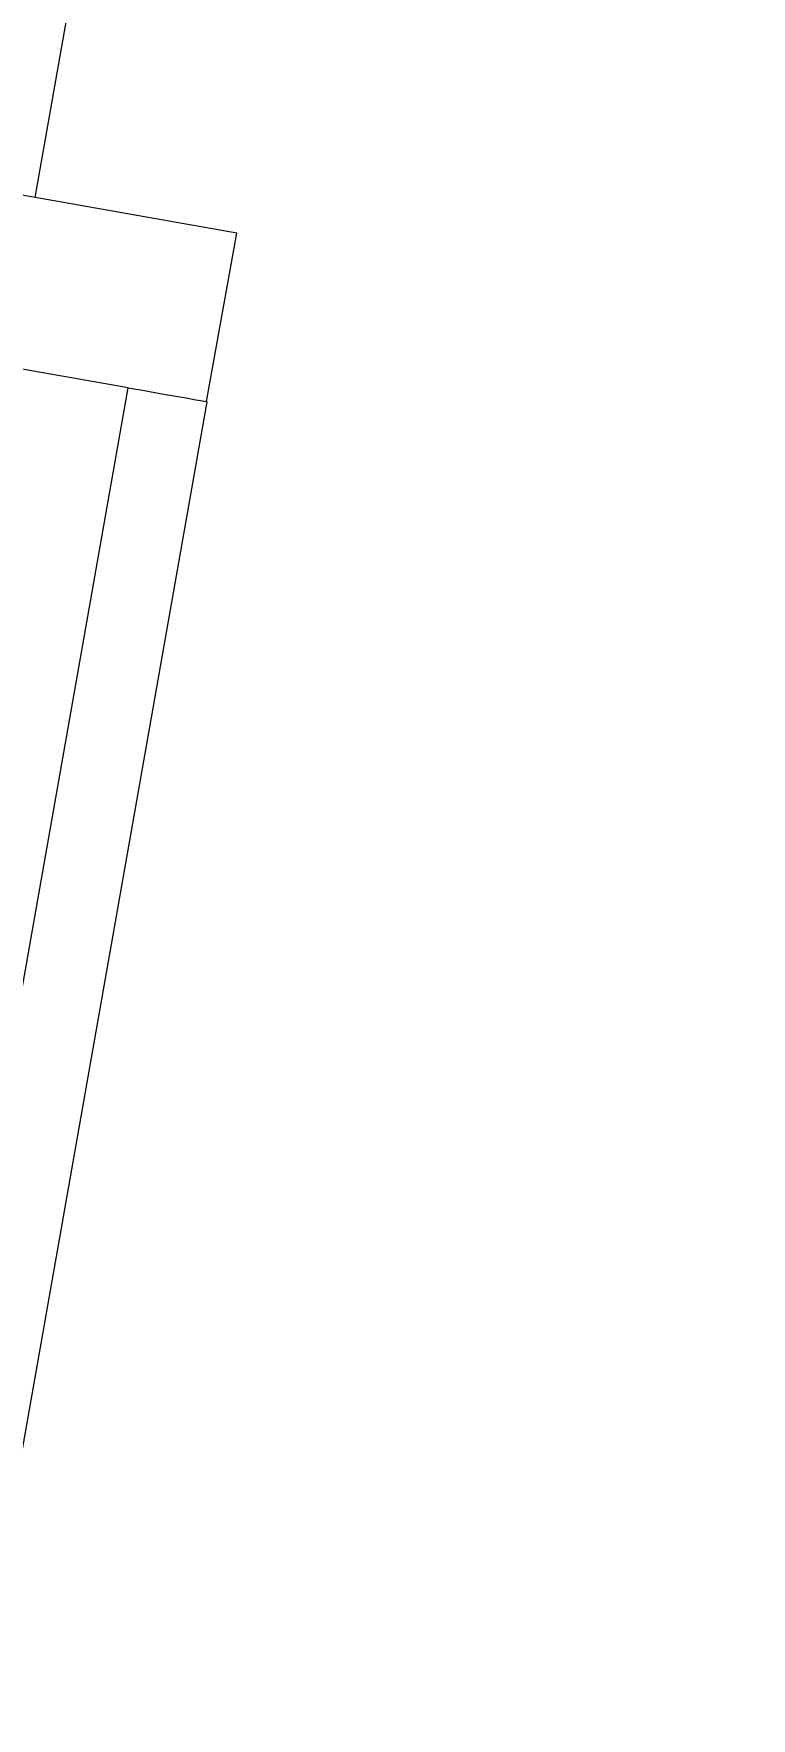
# Model space of a CAD drawing. Header units: millimetres. Extents: x 0 to 1189, y 0 to 841.
# Drawn here: x 636.3 to 643.01, y 586.48 to 602.23 of the extents above; entities that cross this region are included whole.
import ezdxf

# ---------------------------------------------------------------- set-up
doc = ezdxf.new("R2010")
doc.units = ezdxf.units.MM
doc.layers.get('0').update_dxf_attribs({"lineweight": 18})
doc.layers.add('尺寸线层', color=3, linetype='Continuous', lineweight=18)
doc.dimstyles.new('ISO-25', dxfattribs={"dimtxt": 2.5, "dimasz": 2.5, "dimexe": 1.25, "dimexo": 0.625, "dimtad": 1, "dimtxsty": 'Standard', "dimcen": 2.5, "dimdle": 5, "dimadec": 0, "dimazin": 0, "dimtfac": 1, "dimtmove": 0, "dimatfit": 3, "dimfxl": 1, "dimarcsym": 0})

# ---------------------------------------------------------------- blocks, each defined once
blk = doc.blocks.new('*X16')
at = {"layer": '尺寸线层', "linetype": 'Continuous'}
for points in [[(668.669, 617.13), (668.63, 612.994), (667.291, 613.23)], [(655.16, 540.519), (656.538, 544.419), (655.199, 544.655)]]:
    blk.add_hatch(color=0, dxfattribs=at).paths.add_polyline_path(points, flags=0)
at = {"layer": '尺寸线层', "color": 0, "linetype": 'Continuous'}
for p, q in [((666.554, 617.503), (670.638, 616.783)), ((668.669, 617.13), (655.16, 540.519)), ((625.228, 545.797), (657.13, 540.172))]:
    blk.add_line(p, q, dxfattribs=at)
at = {"layer": '尺寸线层', "color": 0, "insert": (658.421, 579.44), "char_height": 3.5, "width": 28.93855, "attachment_point": 5, "rotation": 80.0001}
blk.add_mtext('388,96', dxfattribs=at)

msp = doc.modelspace()

# ---------------------------------------------------------------- linework, layer by layer
at = {"color": 7, "linetype": 'Continuous', "lineweight": 15}
for p, q in [((638.6778, 614.0915), (636.3162, 600.6981)), ((638.2023, 600.3656), (630.3385, 601.7522)), ((637.9208, 598.7905), (638.2023, 600.3656)), ((637.1862, 598.9201), (634.6305, 599.3707)), ((634.9635, 586.3145), (637.1862, 598.9201)), ((635.7032, 586.1841), (637.9259, 598.7896))]:
    msp.add_line(p, q, dxfattribs=at)
msp.add_lwpolyline([(637.1862, 598.9201), (637.3387, 598.8932), (637.4834, 598.8677), (637.6149, 598.8445), (637.7281, 598.8245), (637.8186, 598.8086), (637.883, 598.7972), (637.9187, 598.7909), (637.9259, 598.7896)], dxfattribs=at)

# ---------------------------------------------------------------- dimensions: what is measured, and where the dimension line sits
at = {"layer": '尺寸线层'}
dim = msp.add_linear_dim(base=(655.1602, 540.5189), p1=(666.5541, 617.5027), p2=(625.2283, 545.7966), angle=80.00005, dimstyle='ISO-25', override={"dimtxt": 3.5, "dimasz": 4.08, "dimexe": 2, "dimexo": 0, "dimgap": 1.524, "dimlfac": 5, "dimzin": 0, "dimsah": 1, "dimdle": 8.16, "dimadec": 2, "dimtfill": 1, "dimtolj": 1, "dimtzin": 8}, dxfattribs=at)
dim.commit()
dim.dimension.update_dxf_attribs({"geometry": '*X16', "text_midpoint": (658.4206, 579.4404)})

doc.saveas('drawing.dxf')
